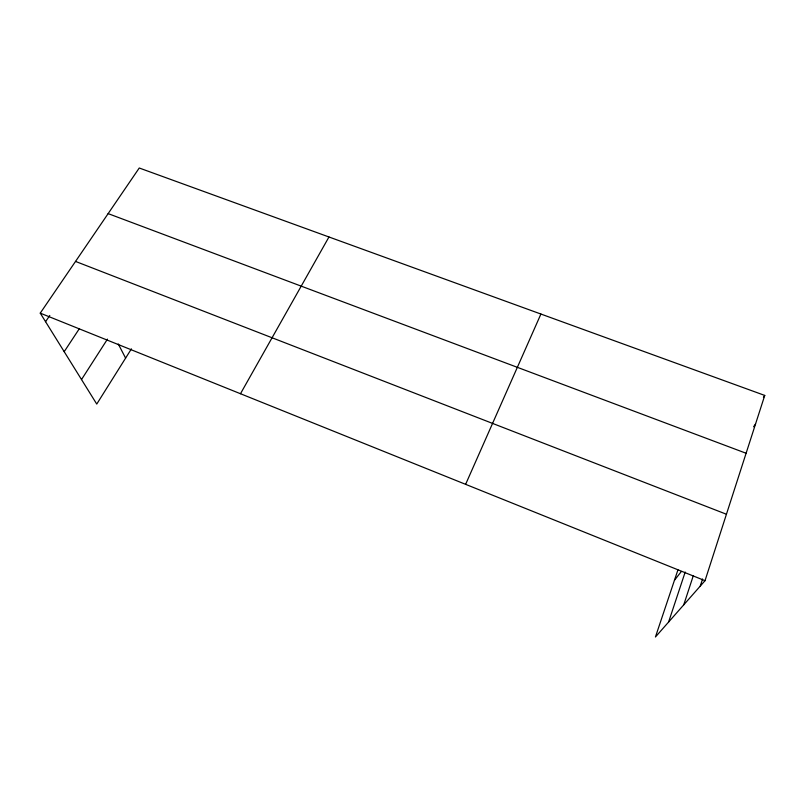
<?xml version="1.0" encoding="UTF-8"?>
<svg xmlns="http://www.w3.org/2000/svg" width="805" height="805" viewBox="0 0 805 805"><rect width="100%" height="100%" fill="white"/><g stroke="black" fill="none" stroke-linecap="round" stroke-linejoin="round"><path stroke-width="1.21" d="M700.259 586.09L702.564 578.966M677.951 569.829L655.431 636.996L705.019 580.687L764.75 395.426L139.255 168.004L40.25 313.145L96.751 404.07L131.416 348.857M683.737 604.847L693.336 575.595M668.593 622.044L685.196 572.043M465.622 484.338L540.91 314.041M240.484 393.726L328.963 236.982M81.516 379.547L107.468 339.126M64.199 351.684L79.272 328.792M45.563 321.698L49.779 315.48M763.432 397.368L764.75 395.426M753.591 426.751L755.553 423.963M674.469 580.244L681.392 571.449M108.142 213.617L746.104 453.255M75.529 261.424L726.442 514.244M40.25 313.145L705.019 580.687M118.265 343.956L125.6 358.114"/></g></svg>
